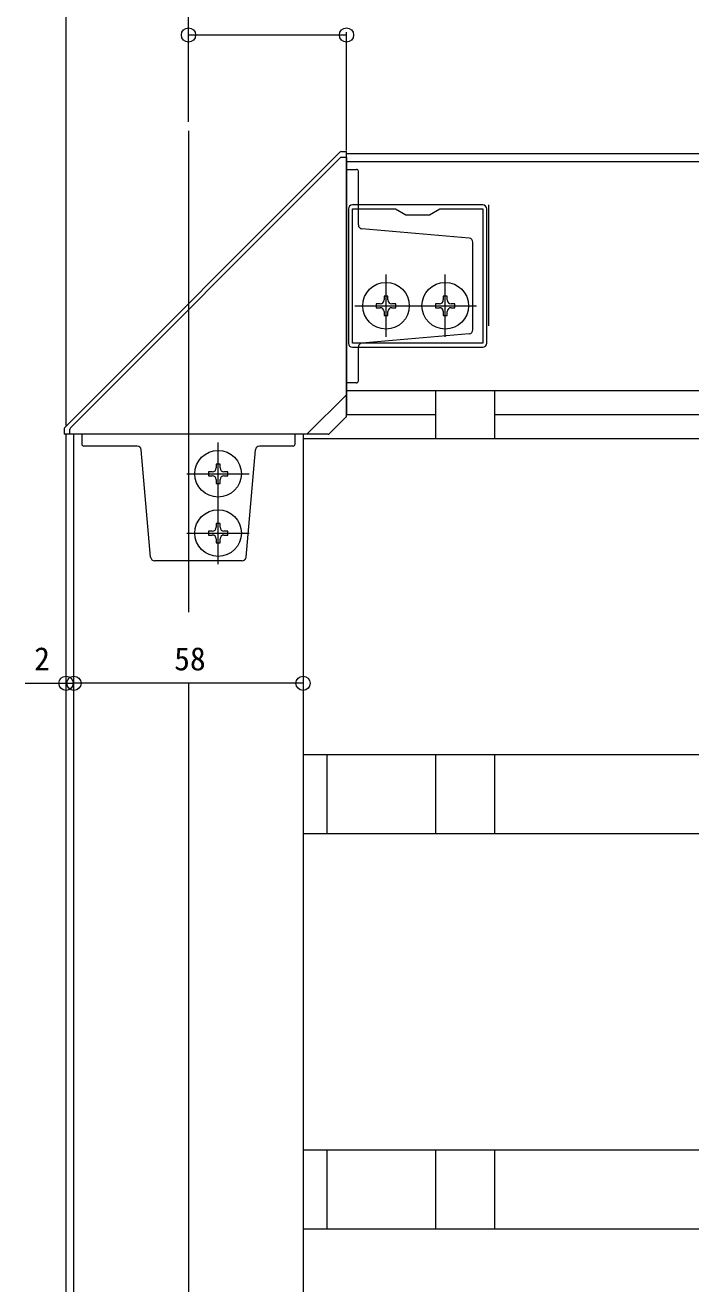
# Model space of a CAD drawing. Units: millimetres, scale not verified. Extents: x -1682 to -296, y -1188 to 1054.
# Drawn here: x -1137.1 to -966.5, y 320 to 638.4 of the extents above; entities that cross this region are included whole.
import ezdxf
from ezdxf.enums import TextEntityAlignment as Align

# ---------------------------------------------------------------- set-up
doc = ezdxf.new("R2010")
doc.units = ezdxf.units.MM
doc.header["$LTSCALE"] = 4
for name, color, linetype, lineweight in [('0-4_YKK_D', 6, 'Continuous', 9), ('0-5_YKK_12', 2, 'Continuous', 9), ('0-6_YKK_13', 4, 'Continuous', 9), ('0-8_YKK_11', 7, 'Continuous', 9)]:
    doc.layers.add(name, color=color, linetype=linetype, lineweight=lineweight)
doc.styles.add('ＭＳ ゴシック', font='')
doc.styles.get('ＭＳ ゴシック').set_extended_font_data('MS Gothic')

msp = doc.modelspace()

# ---------------------------------------------------------------- linework, layer by layer
at = {"layer": '0-4_YKK_D'}
for p, q in [((-1126.719, 537.134), (-1126.719, 688.394)), ((-1095.719, 613.916), (-1095.719, 688.394)), ((-1095.719, 613.916), (-1095.719, 666.605)), ((-1095.719, 635.87), (-1055.719, 635.87)), ((-1055.719, 606.634), (-1055.719, 636.62)), ((-1137.064, 471.9), (-1124.719, 471.9)), ((-1066.719, 471.9), (-1124.719, 471.9))]:
    msp.add_line(p, q, dxfattribs=at)
for centre in [(-1095.719, 635.87), (-1055.719, 635.87), (-1126.719, 471.9), (-1124.719, 471.9), (-1124.719, 471.9), (-1066.719, 471.9)]:
    msp.add_circle(centre, 1.8, dxfattribs=at)
at = {"layer": '0-5_YKK_12'}
for p, q in [((-1095.719, 611.668), (-1095.719, 489.9)), ((-1055.719, 605.885), (-966.529, 605.885)), ((-1055.719, 545.385), (-1055.719, 604.385)), ((-1055.719, 603.885), (-966.529, 603.885)), ((-1019.719, 562.285), (-1019.719, 592.885)), ((-966.529, 545.885), (-1055.719, 545.885)), ((-1055.719, 545.385), (-1055.719, 539.885)), ((-1033.219, 545.885), (-1033.219, 533.785)), ((-1018.219, 545.885), (-1018.219, 533.785)), ((-1055.719, 539.885), (-1033.219, 539.885)), ((-1018.219, 539.885), (-966.529, 539.885)), ((-1126.719, 230.885), (-1126.719, 534.885)), ((-1060.719, 534.885), (-1126.719, 534.885)), ((-1124.719, 230.885), (-1124.719, 534.885)), ((-1066.719, 534.885), (-1066.719, 230.885)), ((-1066.719, 533.785), (-966.529, 533.785)), ((-1095.719, 471.9), (-1095.719, 218.885)), ((-966.529, 453.785), (-1066.719, 453.785)), ((-1060.719, 453.785), (-1060.719, 433.785)), ((-1033.219, 453.785), (-1033.219, 433.785)), ((-1018.219, 453.785), (-1018.219, 433.785)), ((-966.529, 433.785), (-1066.719, 433.785)), ((-966.529, 353.785), (-1066.719, 353.785)), ((-1060.719, 353.785), (-1060.719, 333.785)), ((-1033.219, 353.785), (-1033.219, 333.785)), ((-1018.219, 353.785), (-1018.219, 333.785)), ((-966.529, 333.785), (-1066.719, 333.785))]:
    msp.add_line(p, q, dxfattribs=at)
at = {"layer": '0-6_YKK_13'}
for p, q in [((-1127.073, 536.531), (-1057.366, 606.239)), ((-1057.012, 606.385), (-1055.719, 606.385)), ((-1055.719, 604.885), (-1057.012, 604.885)), ((-1055.719, 539.518), (-1055.719, 606.385)), ((-1055.719, 604.885), (-1055.719, 544.885)), ((-1057.366, 604.739), (-1125.573, 536.531)), ((-1055.719, 601.885), (-1053.219, 601.885)), ((-1052.719, 587.839), (-1052.719, 601.385)), ((-1024.632, 584.465), (-1051.806, 586.842)), ((-1023.719, 561.301), (-1023.719, 583.469)), ((-1045.719, 559.485), (-1045.719, 575.285)), ((-1030.719, 559.485), (-1030.719, 575.285)), ((-1053.619, 567.385), (-1037.819, 567.385)), ((-1048.169, 567.875), (-1048.169, 566.895)), ((-1047.189, 567.875), (-1048.169, 567.875)), ((-1048.169, 566.895), (-1047.189, 566.895)), ((-1046.209, 569.835), (-1046.209, 568.855)), ((-1045.229, 569.835), (-1046.209, 569.835)), ((-1045.229, 568.855), (-1045.229, 569.835)), ((-1043.269, 567.875), (-1044.249, 567.875)), ((-1044.249, 566.895), (-1043.269, 566.895)), ((-1043.269, 566.895), (-1043.269, 567.875)), ((-1038.619, 567.385), (-1022.819, 567.385)), ((-1032.189, 567.875), (-1033.169, 567.875)), ((-1033.169, 567.875), (-1033.169, 566.895)), ((-1033.169, 566.895), (-1032.189, 566.895)), ((-1031.209, 569.835), (-1031.209, 568.855)), ((-1030.229, 569.835), (-1031.209, 569.835)), ((-1030.229, 568.855), (-1030.229, 569.835)), ((-1028.269, 567.875), (-1029.249, 567.875)), ((-1029.249, 566.895), (-1028.269, 566.895)), ((-1028.269, 566.895), (-1028.269, 567.875)), ((-1046.209, 565.915), (-1046.209, 564.935)), ((-1046.209, 564.935), (-1045.229, 564.935)), ((-1045.229, 564.935), (-1045.229, 565.915)), ((-1031.209, 565.915), (-1031.209, 564.935)), ((-1031.209, 564.935), (-1030.229, 564.935)), ((-1030.229, 564.935), (-1030.229, 565.915)), ((-1024.632, 560.305), (-1051.806, 557.928)), ((-1052.719, 548.385), (-1052.719, 556.931)), ((-1053.219, 547.885), (-1055.719, 547.885)), ((-1055.719, 544.885), (-1065.719, 534.885)), ((-1055.866, 539.164), (-1059.998, 535.032)), ((-1127.219, 536.178), (-1127.219, 534.885)), ((-1060.352, 534.885), (-1127.219, 534.885)), ((-1125.719, 534.885), (-1125.719, 536.178)), ((-1065.719, 534.885), (-1125.719, 534.885)), ((-1122.719, 534.885), (-1122.719, 532.385)), ((-1068.719, 532.385), (-1068.719, 534.885)), ((-1108.673, 531.885), (-1122.219, 531.885)), ((-1088.219, 516.985), (-1088.219, 532.785)), ((-1069.219, 531.885), (-1077.766, 531.885)), ((-1105.299, 503.798), (-1107.677, 530.972)), ((-1081.139, 503.798), (-1078.762, 530.972)), ((-1089.689, 525.375), (-1090.669, 525.375)), ((-1088.709, 527.335), (-1088.709, 526.355)), ((-1087.729, 527.335), (-1088.709, 527.335)), ((-1087.729, 526.355), (-1087.729, 527.335)), ((-1085.769, 525.375), (-1086.749, 525.375)), ((-1085.769, 524.395), (-1085.769, 525.375)), ((-1096.119, 524.885), (-1080.319, 524.885)), ((-1088.709, 523.415), (-1088.709, 522.435)), ((-1088.709, 522.435), (-1087.729, 522.435)), ((-1087.729, 522.435), (-1087.729, 523.415)), ((-1086.749, 524.395), (-1085.769, 524.395)), ((-1088.219, 501.985), (-1088.219, 517.785)), ((-1096.119, 509.885), (-1080.319, 509.885)), ((-1089.689, 510.375), (-1090.669, 510.375)), ((-1090.669, 510.375), (-1090.669, 509.395)), ((-1090.669, 509.395), (-1089.689, 509.395)), ((-1088.709, 512.335), (-1088.709, 511.355)), ((-1087.729, 512.335), (-1088.709, 512.335)), ((-1087.729, 511.355), (-1087.729, 512.335)), ((-1085.769, 510.375), (-1086.749, 510.375)), ((-1086.749, 509.395), (-1085.769, 509.395)), ((-1085.769, 509.395), (-1085.769, 510.375)), ((-1088.709, 508.415), (-1088.709, 507.435)), ((-1082.136, 502.885), (-1104.303, 502.885))]:
    msp.add_line(p, q, dxfattribs=at)
for points in [[(-1090.669, 525.375), (-1090.669, 524.395), (-1089.689, 524.395)], [(-1088.709, 507.435), (-1087.729, 507.435), (-1087.729, 508.415)]]:
    msp.add_lwpolyline(points, dxfattribs=at)
for centre in [(-1045.719, 567.385), (-1030.719, 567.385), (-1088.219, 524.885), (-1088.219, 509.885)]:
    msp.add_circle(centre, 5.9, dxfattribs=at)
for centre, radius, start, end in [((-1057.012, 605.885), 0.5, 90, 135), ((-1057.012, 604.385), 0.5, 90, 135), ((-1053.219, 601.385), 0.5, 0, 90), ((-1051.719, 587.839), 1, 180, 264.99998), ((-1024.719, 583.469), 1, 0, 85), ((-1047.189, 568.855), 0.98, 270, 0), ((-1047.189, 565.915), 0.98, 0, 90), ((-1044.249, 568.855), 0.98, 180, 270), ((-1044.249, 565.915), 0.98, 90, 180), ((-1032.189, 568.855), 0.98, 270, 0), ((-1032.189, 565.915), 0.98, 0, 90), ((-1029.249, 568.855), 0.98, 180, 270), ((-1029.249, 565.915), 0.98, 90, 180), ((-1024.719, 561.301), 1, 275, 0), ((-1051.719, 556.931), 1, 95, 180), ((-1053.219, 548.385), 0.5, 270, 0), ((-1056.219, 539.518), 0.5, 314.99998, 0), ((-1126.719, 536.178), 0.5, 135, 180), ((-1125.219, 536.178), 0.5, 135, 180), ((-1060.352, 535.385), 0.5, 270, 314.99998), ((-1122.219, 532.385), 0.5, 180, 270), ((-1108.673, 530.885), 1, 5, 90), ((-1077.766, 530.885), 1, 90, 175), ((-1069.219, 532.385), 0.5, 270, 0), ((-1089.689, 526.355), 0.98, 270, 0), ((-1086.749, 526.355), 0.98, 180, 270), ((-1089.689, 523.415), 0.98, 0, 90), ((-1086.749, 523.415), 0.98, 90, 180), ((-1089.689, 511.355), 0.98, 270, 0), ((-1089.689, 508.415), 0.98, 0, 90), ((-1086.749, 511.355), 0.98, 180, 270), ((-1086.749, 508.415), 0.98, 90, 180), ((-1104.303, 503.885), 1, 185, 270), ((-1082.136, 503.885), 1, 270, 355)]:
    msp.add_arc(centre, radius, start, end, dxfattribs=at)
at = {"layer": '0-8_YKK_11'}
for p, q in [((-1021.219, 592.885), (-1054.219, 592.885)), ((-1055.219, 591.885), (-1055.219, 557.885)), ((-1054.219, 591.885), (-1043.317, 591.885)), ((-1054.219, 557.885), (-1054.219, 591.885)), ((-1043.317, 591.885), (-1040.719, 590.385)), ((-1040.719, 590.385), (-1034.719, 590.385)), ((-1021.219, 591.885), (-1021.219, 557.885)), ((-1020.219, 557.885), (-1020.219, 591.885)), ((-1021.219, 557.885), (-1054.219, 557.885)), ((-1054.219, 556.885), (-1021.219, 556.885))]:
    msp.add_line(p, q, dxfattribs=at)
msp.add_lwpolyline([(-1034.719, 590.385), (-1032.121, 591.885), (-1021.219, 591.885)], dxfattribs=at)
for centre, start, end in [((-1054.219, 591.885), 90, 180), ((-1021.219, 591.885), 0, 90), ((-1054.219, 557.885), 180, 270), ((-1021.219, 557.885), 270, 0)]:
    msp.add_arc(centre, 1, start, end, dxfattribs=at)

# ---------------------------------------------------------------- texts
at = {"layer": '0-4_YKK_D', "color": 4, "style": 'ＭＳ ゴシック'}
for s, p in [('2', (-1134.77, 473.4)), ('58', (-1099.344, 473.4))]:
    msp.add_text(s, height=5.865, dxfattribs=at).set_placement(p, align=Align.BOTTOM_LEFT)

doc.saveas('drawing.dxf')
